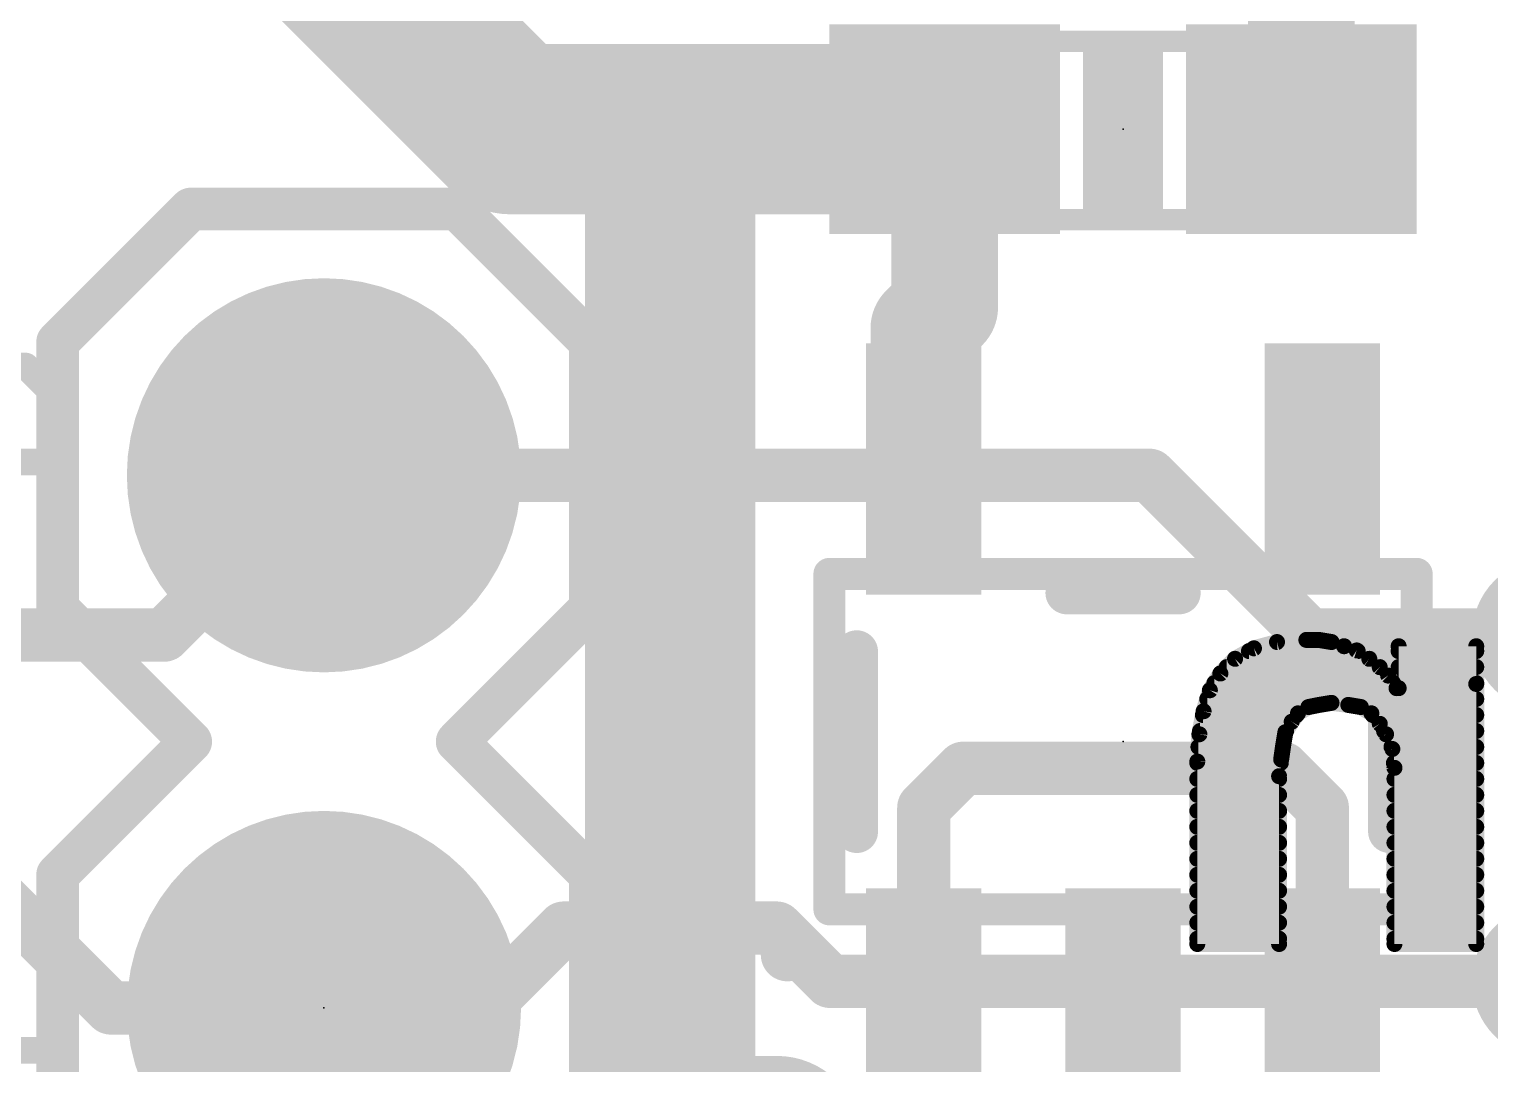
# Model space of a CAD drawing. Extents: x -3 to 111, y -18 to 20.
# Drawn here: x 10.02 to 16.99, y 8.62 to 13.56 of the extents above; entities that cross this region are included whole.
import ezdxf

# ---------------------------------------------------------------- set-up
doc = ezdxf.new("R2010")
doc.units = 0
for name, color, linetype in [('1', 12, 'CONTINUOUS'), ('16', 132, 'CONTINUOUS'), ('17', 110, 'CONTINUOUS'), ('18', 110, 'CONTINUOUS'), ('21', 41, 'CONTINUOUS'), ('22', 40, 'CONTINUOUS'), ('23', 53, 'CONTINUOUS'), ('51', 53, 'CONTINUOUS')]:
    doc.layers.add(name, color=color, linetype=linetype)

# ---------------------------------------------------------------- blocks, each defined once
blk = doc.blocks.new('RECT')
blk.add_solid([(-0.5, -0.5), (0.5, -0.5), (-0.5, 0.5), (0.5, 0.5)])
blk = doc.blocks.new('ROUNDP')
at = {"const_width": 0.5}
blk.add_lwpolyline([(0, -0.25, 1), (0, 0.25, 1), (0, -0.25)], format="xyb", dxfattribs=at)
blk = doc.blocks.new('ROUNDV')
at = {"const_width": 0.5}
blk.add_lwpolyline([(0, -0.25, 1), (0, 0.25, 1), (0, -0.25)], format="xyb", dxfattribs=at)

msp = doc.modelspace()

# ---------------------------------------------------------------- linework, layer by layer
at = {"layer": '1'}
for points, const_width in [([(16.09, 13.081), (16.09, 14.605)], 0.508), ([(12.319, 13.081), (11.43, 13.97)], 0.8128), ([(13.081, 13.081), (12.319, 13.081)], 0.8128), ([(13.081, 8.255), (13.081, 13.081)], 0.8128), ([(13.843, 13.081), (13.081, 13.081)], 0.8128), ([(14.39, 13.081), (13.843, 13.081)], 0.508), ([(14.39, 13.081), (14.39, 12.231)], 0.508), ([(14.29, 12.131), (14.39, 12.231)], 0.508), ([(14.29, 11.4601), (14.29, 12.131)], 0.508), ([(10.668, 10.668), (11.43, 11.43)], 0.254), ([(5.969, 10.668), (10.668, 10.668)], 0.254), ([(9.144, 10.16), (10.414, 8.89)], 0.254), ([(14.478, 10.033), (14.29, 9.845)], 0.254), ([(16.002, 10.033), (14.478, 10.033)], 0.254), ([(16.19, 9.845), (16.002, 10.033)], 0.254), ([(14.29, 8.8599), (14.29, 9.845)], 0.254), ([(16.19, 8.8599), (16.19, 9.845)], 0.254), ([(14.29, 8.8599), (14.29, 8.194)], 0.508), ([(11.43, 8.89), (10.414, 8.89)], 0.254)]:
    msp.add_lwpolyline(points, dxfattribs=dict(at, const_width=const_width))
for points, const_width in [([(12.319, 13.2842, 1), (12.319, 12.8778)], 0.4064), ([(13.2842, 13.081, 1), (12.8778, 13.081)], 0.4064), ([(13.081, 13.2842, 1), (13.081, 12.8778)], 0.4064), ([(13.081, 12.8778, 1), (13.081, 13.2842)], 0.4064), ([(13.843, 12.8778, 1), (13.843, 13.2842)], 0.4064), ([(12.1753, 12.9373, 1), (12.4627, 13.2247)], 0.4064), ([(13.843, 13.208, 1), (13.843, 12.954)], 0.254), ([(14.517, 13.081, 1), (14.263, 13.081)], 0.254), ([(14.39, 12.954, 1), (14.39, 13.208)], 0.254), ([(15.963, 13.081, 1), (16.217, 13.081)], 0.254), ([(14.4798, 12.1412, 1), (14.3002, 12.3208)], 0.254), ([(14.417, 12.131, 1), (14.163, 12.131)], 0.254), ([(14.2002, 12.2208, 1), (14.3798, 12.0412)], 0.254), ([(14.263, 12.231, 1), (14.517, 12.231)], 0.254), ([(14.163, 11.4601, 1), (14.417, 11.4601)], 0.254), ([(11.4749, 11.3851, 1), (11.3851, 11.4749)], 0.127), ([(10.668, 10.6045, 1), (10.668, 10.7315)], 0.127), ([(10.6231, 10.7129, 1), (10.7129, 10.6231)], 0.127), ([(14.478, 10.0965, 1), (14.478, 9.9695)], 0.127), ([(14.5229, 9.9881, 1), (14.4331, 10.0779)], 0.127), ([(16.0469, 10.0779, 1), (15.9571, 9.9881)], 0.127), ([(16.002, 9.9695, 1), (16.002, 10.0965)], 0.127), ([(14.3535, 9.845, 1), (14.2265, 9.845)], 0.127), ([(16.2535, 9.845, 1), (16.1265, 9.845)], 0.127), ([(14.2451, 9.8899, 1), (14.3349, 9.8001)], 0.127), ([(16.1451, 9.8001, 1), (16.2349, 9.8899)], 0.127), ([(14.417, 8.8599, 1), (14.163, 8.8599)], 0.254), ([(10.414, 8.9535, 1), (10.414, 8.8265)], 0.127), ([(10.3691, 8.8451, 1), (10.4589, 8.9349)], 0.127), ([(11.43, 8.8265, 1), (11.43, 8.9535)], 0.127), ([(14.2265, 8.8599, 1), (14.3535, 8.8599)], 0.127), ([(16.1265, 8.8599, 1), (16.2535, 8.8599)], 0.127)]:
    msp.add_lwpolyline(points, format="xyb", dxfattribs=dict(at, const_width=const_width))
at = {"layer": '16'}
for points, const_width in [([(11.43, 11.43), (15.367, 11.43)], 0.254), ([(15.367, 11.43), (16.129, 10.668)], 0.254), ([(16.129, 10.668), (17.272, 10.668)], 0.254), ([(12.192, 8.89), (12.573, 9.271)], 0.254), ([(12.573, 9.271), (13.589, 9.271)], 0.254), ([(13.589, 9.271), (13.843, 9.017)], 0.254), ([(13.843, 9.017), (17.272, 9.017)], 0.254), ([(11.43, 8.89), (12.192, 8.89)], 0.254), ([(13.081, 8.255), (12.446, 7.62)], 0.8128), ([(13.589, 8.255), (13.081, 8.255)], 0.8128), ([(13.716, 8.128), (13.589, 8.255)], 0.8128)]:
    msp.add_lwpolyline(points, dxfattribs=dict(at, const_width=const_width))
for points, const_width in [([(11.43, 11.4935, 1), (11.43, 11.3665)], 0.127), ([(15.4119, 11.4749, 1), (15.3221, 11.3851)], 0.127), ([(15.367, 11.3665, 1), (15.367, 11.4935)], 0.127), ([(16.129, 10.7315, 1), (16.129, 10.6045)], 0.127), ([(16.0841, 10.6231, 1), (16.1739, 10.7129)], 0.127), ([(12.573, 9.3345, 1), (12.573, 9.2075)], 0.127), ([(12.6179, 9.2261, 1), (12.5281, 9.3159)], 0.127), ([(13.6339, 9.3159, 1), (13.5441, 9.2261)], 0.127), ([(13.589, 9.2075, 1), (13.589, 9.3345)], 0.127), ([(13.843, 9.0805, 1), (13.843, 8.9535)], 0.127), ([(13.7981, 8.9721, 1), (13.8879, 9.0619)], 0.127), ([(11.43, 8.9535, 1), (11.43, 8.8265)], 0.127), ([(12.1471, 8.9349, 1), (12.2369, 8.8451)], 0.127), ([(12.192, 8.8265, 1), (12.192, 8.9535)], 0.127), ([(13.081, 8.4582, 1), (13.081, 8.0518)], 0.4064), ([(13.2247, 8.1113, 1), (12.9373, 8.3987)], 0.4064), ([(13.7327, 8.3987, 1), (13.4453, 8.1113)], 0.4064), ([(13.589, 8.0518, 1), (13.589, 8.4582)], 0.4064)]:
    msp.add_lwpolyline(points, format="xyb", dxfattribs=dict(at, const_width=const_width))
at = {"layer": '21', "const_width": 0.2032}
for points in [[(10.16, 12.065), (10.795, 12.7)], [(10.795, 12.7), (12.065, 12.7)], [(12.065, 12.7), (12.7, 12.065)], [(10.16, 10.795), (10.16, 12.065)], [(12.7, 12.065), (12.7, 10.795)], [(14.9716, 10.8688), (15.5084, 10.8688)], [(10.795, 10.16), (10.16, 10.795)], [(12.7, 10.795), (12.065, 10.16)], [(13.97, 9.7306), (13.97, 10.5894)], [(16.51, 10.5894), (16.51, 9.7306)], [(10.16, 9.525), (10.795, 10.16)], [(12.065, 10.16), (12.7, 9.525)], [(10.16, 8.255), (10.16, 9.525)], [(12.7, 9.525), (12.7, 8.255)]]:
    msp.add_lwpolyline(points, dxfattribs=at)
at = {"layer": '21'}
for points, const_width in [([(10.795, 12.7508, 1), (10.795, 12.6492)], 0.1016), ([(10.8309, 12.6641, 1), (10.7591, 12.7359)], 0.1016), ([(12.1009, 12.7359, 1), (12.0291, 12.6641)], 0.1016), ([(12.065, 12.6492, 1), (12.065, 12.7508)], 0.1016), ([(10.2108, 12.065, 1), (10.1092, 12.065)], 0.1016), ([(10.1241, 12.1009, 1), (10.1959, 12.0291)], 0.1016), ([(12.7508, 12.065, 1), (12.6492, 12.065)], 0.1016), ([(12.6641, 12.0291, 1), (12.7359, 12.1009)], 0.1016), ([(14.9716, 10.9196, 1), (14.9716, 10.818)], 0.1016), ([(15.5084, 10.818, 1), (15.5084, 10.9196)], 0.1016), ([(10.1959, 10.8309, 1), (10.1241, 10.7591)], 0.1016), ([(12.7359, 10.7591, 1), (12.6641, 10.8309)], 0.1016), ([(10.1092, 10.795, 1), (10.2108, 10.795)], 0.1016), ([(12.6492, 10.795, 1), (12.7508, 10.795)], 0.1016), ([(14.0208, 10.5894, 1), (13.9192, 10.5894)], 0.1016), ([(16.5608, 10.5894, 1), (16.4592, 10.5894)], 0.1016), ([(10.8309, 10.1241, 1), (10.7591, 10.1959)], 0.1016), ([(10.7591, 10.1241, 1), (10.8309, 10.1959)], 0.1016), ([(12.1009, 10.1959, 1), (12.0291, 10.1241)], 0.1016), ([(12.0291, 10.1959, 1), (12.1009, 10.1241)], 0.1016), ([(13.9192, 9.7306, 1), (14.0208, 9.7306)], 0.1016), ([(16.4592, 9.7306, 1), (16.5608, 9.7306)], 0.1016), ([(10.2108, 9.525, 1), (10.1092, 9.525)], 0.1016), ([(10.1241, 9.5609, 1), (10.1959, 9.4891)], 0.1016), ([(12.7508, 9.525, 1), (12.6492, 9.525)], 0.1016), ([(12.6641, 9.4891, 1), (12.7359, 9.5609)], 0.1016), ([(13.6398, 9.0805, 1), (13.6398, 9.2075, 1), (13.6398, 9.0805)], 0.127)]:
    msp.add_lwpolyline(points, format="xyb", dxfattribs=dict(at, const_width=const_width))
at = {"layer": '22'}
for points, const_width in [([(9.5505, 11.9511), (10.0081, 11.9511)], 0.127), ([(10.0081, 11.9511), (10.1225, 11.8367)], 0.127), ([(10.1225, 11.8367), (10.1225, 11.4935)], 0.127), ([(10.1225, 11.4935), (9.4361, 11.4935)], 0.127), ([(15.974, 10.635), (15.864, 10.605)], 0.0762), ([(16.114, 10.645), (15.974, 10.635)], 0.0762), ([(16.174, 10.645), (16.114, 10.645)], 0.0762), ([(16.234, 10.635), (16.174, 10.645)], 0.0762), ([(16.294, 10.615), (16.234, 10.635)], 0.0762), ([(15.774, 10.555), (15.704, 10.485)], 0.0762), ([(15.864, 10.605), (15.774, 10.555)], 0.0762), ([(15.8402, 10.5918), (16.3588, 10.5918)], 0.0762), ([(16.354, 10.595), (16.294, 10.615)], 0.0762), ([(16.414, 10.555), (16.354, 10.595)], 0.0762), ([(16.464, 10.515), (16.414, 10.555)], 0.0762), ([(16.924, 10.615), (16.554, 10.615)], 0.0762), ([(16.554, 10.615), (16.554, 10.415)], 0.0762), ([(16.554, 10.5918), (16.924, 10.5918)], 0.0762), ([(16.924, 10.435), (16.924, 10.615)], 0.0762), ([(15.704, 10.485), (15.654, 10.405)], 0.0762), ([(15.7346, 10.5156), (16.4633, 10.5156)], 0.0762), ([(16.504, 10.475), (16.464, 10.515)], 0.0762), ([(16.554, 10.5156), (16.924, 10.5156)], 0.0762), ([(15.6755, 10.4394), (16.5277, 10.4394)], 0.0762), ([(16.544, 10.415), (16.504, 10.475)], 0.0762), ([(16.554, 10.415), (16.544, 10.415)], 0.0762), ([(16.554, 10.4394), (16.924, 10.4394)], 0.0762), ([(16.924, 9.195), (16.924, 10.435)], 0.0762), ([(15.654, 10.405), (15.624, 10.305)], 0.0762), ([(15.6415, 10.3632), (16.924, 10.3632)], 0.0762), ([(16.174, 10.335), (16.234, 10.345)], 0.0762), ([(16.234, 10.345), (16.314, 10.335)], 0.0762), ([(15.624, 10.305), (15.604, 10.195)], 0.0762), ([(15.6207, 10.287), (16.068, 10.287)], 0.0762), ([(16.044, 10.255), (16.074, 10.295)], 0.0762), ([(16.074, 10.295), (16.124, 10.325)], 0.0762), ([(16.124, 10.325), (16.174, 10.335)], 0.0762), ([(16.314, 10.335), (16.374, 10.325)], 0.0762), ([(16.374, 10.325), (16.424, 10.295)], 0.0762), ([(16.424, 10.295), (16.464, 10.245)], 0.0762), ([(16.4304, 10.287), (16.924, 10.287)], 0.0762), ([(15.6069, 10.2108), (16.0175, 10.2108)], 0.0762), ([(16.004, 10.145), (16.014, 10.205)], 0.0762), ([(16.014, 10.205), (16.044, 10.255)], 0.0762), ([(16.464, 10.245), (16.494, 10.195)], 0.0762), ([(16.4845, 10.2108), (16.924, 10.2108)], 0.0762), ([(15.604, 10.195), (15.594, 10.065)], 0.0762), ([(15.5994, 10.1346), (16.0025, 10.1346)], 0.0762), ([(15.994, 10.075), (16.004, 10.145)], 0.0762), ([(16.494, 10.195), (16.524, 10.125)], 0.0762), ([(16.5199, 10.1346), (16.924, 10.1346)], 0.0762), ([(15.594, 10.065), (15.594, 9.195)], 0.0762), ([(15.984, 9.995), (15.994, 10.075)], 0.0762), ([(16.524, 10.125), (16.534, 10.035)], 0.0762), ([(15.594, 10.0584), (15.9919, 10.0584)], 0.0762), ([(15.984, 9.195), (15.984, 9.995)], 0.0762), ([(16.5314, 10.0584), (16.924, 10.0584)], 0.0762), ([(16.534, 10.035), (16.534, 9.195)], 0.0762), ([(15.594, 9.9822), (15.984, 9.9822)], 0.0762), ([(16.534, 9.9822), (16.924, 9.9822)], 0.0762), ([(15.594, 9.906), (15.984, 9.906)], 0.0762), ([(16.534, 9.906), (16.924, 9.906)], 0.0762), ([(15.594, 9.8298), (15.984, 9.8298)], 0.0762), ([(16.534, 9.8298), (16.924, 9.8298)], 0.0762), ([(15.594, 9.7536), (15.984, 9.7536)], 0.0762), ([(16.534, 9.7536), (16.924, 9.7536)], 0.0762), ([(15.594, 9.6774), (15.984, 9.6774)], 0.0762), ([(16.534, 9.6774), (16.924, 9.6774)], 0.0762), ([(15.594, 9.6012), (15.984, 9.6012)], 0.0762), ([(16.534, 9.6012), (16.924, 9.6012)], 0.0762), ([(15.594, 9.525), (15.984, 9.525)], 0.0762), ([(16.534, 9.525), (16.924, 9.525)], 0.0762), ([(15.594, 9.4488), (15.984, 9.4488)], 0.0762), ([(16.534, 9.4488), (16.924, 9.4488)], 0.0762), ([(15.594, 9.3726), (15.984, 9.3726)], 0.0762), ([(16.534, 9.3726), (16.924, 9.3726)], 0.0762), ([(15.594, 9.2964), (15.984, 9.2964)], 0.0762), ([(16.534, 9.2964), (16.924, 9.2964)], 0.0762), ([(15.594, 9.2202), (15.984, 9.2202)], 0.0762), ([(15.594, 9.195), (15.984, 9.195)], 0.0762), ([(16.534, 9.2202), (16.924, 9.2202)], 0.0762), ([(16.534, 9.195), (16.924, 9.195)], 0.0762), ([(10.1351, 8.6879), (9.6775, 8.6879)], 0.127)]:
    msp.add_lwpolyline(points, dxfattribs=dict(at, const_width=const_width))
for points, const_width in [([(10.0305, 11.9735, 1), (9.9856, 11.9286)], 0.0635), ([(10.0081, 11.9193, 1), (10.0081, 11.9828)], 0.0635), ([(10.1542, 11.8367, 1), (10.0907, 11.8367)], 0.0635), ([(10.1, 11.8142, 1), (10.1449, 11.8591)], 0.0635), ([(10.0907, 11.4935, 1), (10.1542, 11.4935)], 0.0635), ([(10.1225, 11.4618, 1), (10.1225, 11.5253)], 0.0635), ([(15.9726, 10.654, 1), (15.9754, 10.616)], 0.0381), ([(15.979, 10.6166, 1), (15.969, 10.6534)], 0.0381), ([(16.114, 10.6641, 1), (16.114, 10.626)], 0.0381), ([(16.1154, 10.626, 1), (16.1126, 10.664)], 0.0381), ([(16.1771, 10.6638, 1), (16.1709, 10.6262)], 0.0381), ([(16.174, 10.626, 1), (16.174, 10.6641)], 0.0381), ([(16.24, 10.6531, 1), (16.228, 10.6169)], 0.0381), ([(16.2309, 10.6162, 1), (16.2371, 10.6538)], 0.0381), ([(15.7647, 10.5717, 1), (15.7833, 10.5383)], 0.0381), ([(15.7875, 10.5415, 1), (15.7605, 10.5685)], 0.0381), ([(15.8402, 10.6109, 1), (15.8402, 10.5728)], 0.0381), ([(15.859, 10.6234, 1), (15.869, 10.5866)], 0.0381), ([(15.8733, 10.5883, 1), (15.8547, 10.6217)], 0.0381), ([(16.3, 10.6331, 1), (16.288, 10.5969)], 0.0381), ([(16.288, 10.5969, 1), (16.3, 10.6331)], 0.0381), ([(16.3646, 10.6109, 1), (16.3434, 10.5791)], 0.0381), ([(16.348, 10.5769, 1), (16.36, 10.6131)], 0.0381), ([(16.3588, 10.5728, 1), (16.3588, 10.6109)], 0.0381), ([(16.4259, 10.5699, 1), (16.4021, 10.5401)], 0.0381), ([(16.4034, 10.5391, 1), (16.4246, 10.5709)], 0.0381), ([(16.554, 10.6341, 1), (16.554, 10.596)], 0.0381), ([(16.554, 10.6109, 1), (16.554, 10.5728)], 0.0381), ([(16.5731, 10.615, 1), (16.535, 10.615)], 0.0381), ([(16.943, 10.615, 1), (16.9049, 10.615)], 0.0381), ([(16.924, 10.596, 1), (16.924, 10.6341)], 0.0381), ([(16.924, 10.5728, 1), (16.924, 10.6109)], 0.0381), ([(15.6905, 10.4985, 1), (15.7175, 10.4715)], 0.0381), ([(15.7202, 10.4749, 1), (15.6878, 10.4951)], 0.0381), ([(15.7346, 10.5347, 1), (15.7346, 10.4966)], 0.0381), ([(16.4775, 10.5285, 1), (16.4505, 10.5015)], 0.0381), ([(16.4521, 10.5001, 1), (16.4759, 10.5299)], 0.0381), ([(16.4633, 10.4966, 1), (16.4633, 10.5347)], 0.0381), ([(16.554, 10.5347, 1), (16.554, 10.4966)], 0.0381), ([(16.924, 10.4966, 1), (16.924, 10.5347)], 0.0381), ([(15.6755, 10.4585, 1), (15.6755, 10.4204)], 0.0381), ([(16.5199, 10.4856, 1), (16.4881, 10.4644)], 0.0381), ([(16.4905, 10.4615, 1), (16.5175, 10.4885)], 0.0381), ([(16.544, 10.4341, 1), (16.544, 10.396)], 0.0381), ([(16.5277, 10.4204, 1), (16.5277, 10.4585)], 0.0381), ([(16.554, 10.4585, 1), (16.554, 10.4204)], 0.0381), ([(16.554, 10.396, 1), (16.554, 10.4341)], 0.0381), ([(16.943, 10.435, 1), (16.9049, 10.435)], 0.0381), ([(16.9049, 10.435, 1), (16.943, 10.435)], 0.0381), ([(16.924, 10.4204, 1), (16.924, 10.4585)], 0.0381), ([(15.6415, 10.3823, 1), (15.6415, 10.3442)], 0.0381), ([(15.6378, 10.4151, 1), (15.6702, 10.3949)], 0.0381), ([(15.6722, 10.3995, 1), (15.6358, 10.4105)], 0.0381), ([(16.2364, 10.3639, 1), (16.2316, 10.3261)], 0.0381), ([(16.2371, 10.3262, 1), (16.2309, 10.3638)], 0.0381), ([(16.5281, 10.4044, 1), (16.5599, 10.4256)], 0.0381), ([(16.535, 10.415, 1), (16.5731, 10.415)], 0.0381), ([(16.924, 10.3442, 1), (16.924, 10.3823)], 0.0381), ([(15.6207, 10.3061, 1), (15.6207, 10.268)], 0.0381), ([(15.6058, 10.3105, 1), (15.6422, 10.2995)], 0.0381), ([(15.6427, 10.3016, 1), (15.6053, 10.3084)], 0.0381), ([(16.0642, 10.3113, 1), (16.0838, 10.2787)], 0.0381), ([(16.0892, 10.2836, 1), (16.0588, 10.3064)], 0.0381), ([(16.068, 10.268, 1), (16.068, 10.3061)], 0.0381), ([(16.1203, 10.3437, 1), (16.1277, 10.3063)], 0.0381), ([(16.1338, 10.3087, 1), (16.1142, 10.3413)], 0.0381), ([(16.1709, 10.3538, 1), (16.1771, 10.3162)], 0.0381), ([(16.1777, 10.3163, 1), (16.1703, 10.3537)], 0.0381), ([(16.3171, 10.3538, 1), (16.3109, 10.3162)], 0.0381), ([(16.3116, 10.3161, 1), (16.3164, 10.3539)], 0.0381), ([(16.3838, 10.3413, 1), (16.3642, 10.3087)], 0.0381), ([(16.3709, 10.3062, 1), (16.3771, 10.3438)], 0.0381), ([(16.4389, 10.3069, 1), (16.4091, 10.2831)], 0.0381), ([(16.4304, 10.3061, 1), (16.4304, 10.268)], 0.0381), ([(16.4142, 10.2787, 1), (16.4338, 10.3113)], 0.0381), ([(16.924, 10.268, 1), (16.924, 10.3061)], 0.0381), ([(15.6069, 10.2299, 1), (15.6069, 10.1918)], 0.0381), ([(16.0328, 10.2019, 1), (15.9952, 10.2081)], 0.0381), ([(16.0175, 10.1918, 1), (16.0175, 10.2299)], 0.0381), ([(16.0288, 10.2664, 1), (16.0592, 10.2436)], 0.0381), ([(16.0603, 10.2452, 1), (16.0277, 10.2648)], 0.0381), ([(16.4803, 10.2548, 1), (16.4477, 10.2352)], 0.0381), ([(16.4491, 10.2331, 1), (16.4789, 10.2569)], 0.0381), ([(16.4845, 10.2299, 1), (16.4845, 10.1918)], 0.0381), ([(16.924, 10.1918, 1), (16.924, 10.2299)], 0.0381), ([(15.5994, 10.1537, 1), (15.5994, 10.1156)], 0.0381), ([(15.5853, 10.1984, 1), (15.6227, 10.1916)], 0.0381), ([(15.623, 10.1935, 1), (15.585, 10.1965)], 0.0381), ([(15.9852, 10.1481, 1), (16.0228, 10.1419)], 0.0381), ([(16.0229, 10.1423, 1), (15.9851, 10.1477)], 0.0381), ([(15.9977, 10.2148, 1), (16.0303, 10.1952)], 0.0381), ([(16.0025, 10.1156, 1), (16.0025, 10.1537)], 0.0381), ([(16.5115, 10.2025, 1), (16.4765, 10.1875)], 0.0381), ([(16.4777, 10.1852, 1), (16.5103, 10.2048)], 0.0381), ([(16.5199, 10.1537, 1), (16.5199, 10.1156)], 0.0381), ([(16.924, 10.1156, 1), (16.924, 10.1537)], 0.0381), ([(15.6131, 10.065, 1), (15.575, 10.065)], 0.0381), ([(16.0129, 10.0726, 1), (15.9751, 10.0774)], 0.0381), ([(16.5429, 10.1271, 1), (16.5051, 10.1229)], 0.0381), ([(16.5065, 10.1175, 1), (16.5415, 10.1325)], 0.0381), ([(15.594, 10.0775, 1), (15.594, 10.0394)], 0.0381), ([(15.575, 10.0665, 1), (15.613, 10.0635)], 0.0381), ([(16.003, 9.995, 1), (15.9649, 9.995)], 0.0381), ([(15.9751, 10.0777, 1), (16.0129, 10.0723)], 0.0381), ([(15.9919, 10.0394, 1), (15.9919, 10.0775)], 0.0381), ([(16.5314, 10.0775, 1), (16.5314, 10.0394)], 0.0381), ([(16.5531, 10.035, 1), (16.515, 10.035)], 0.0381), ([(16.5151, 10.0329, 1), (16.5529, 10.0371)], 0.0381), ([(16.924, 10.0394, 1), (16.924, 10.0775)], 0.0381), ([(15.594, 10.0013, 1), (15.594, 9.9632)], 0.0381), ([(15.9651, 9.9974, 1), (16.0029, 9.9926)], 0.0381), ([(15.984, 9.9632, 1), (15.984, 10.0013)], 0.0381), ([(16.534, 10.0013, 1), (16.534, 9.9632)], 0.0381), ([(16.924, 9.9632, 1), (16.924, 10.0013)], 0.0381), ([(15.594, 9.9251, 1), (15.594, 9.887)], 0.0381), ([(15.984, 9.887, 1), (15.984, 9.9251)], 0.0381), ([(16.534, 9.9251, 1), (16.534, 9.887)], 0.0381), ([(16.924, 9.887, 1), (16.924, 9.9251)], 0.0381), ([(15.594, 9.8489, 1), (15.594, 9.8108)], 0.0381), ([(15.984, 9.8108, 1), (15.984, 9.8489)], 0.0381), ([(16.534, 9.8489, 1), (16.534, 9.8108)], 0.0381), ([(16.924, 9.8108, 1), (16.924, 9.8489)], 0.0381), ([(15.594, 9.7727, 1), (15.594, 9.7346)], 0.0381), ([(15.984, 9.7346, 1), (15.984, 9.7727)], 0.0381), ([(16.534, 9.7727, 1), (16.534, 9.7346)], 0.0381), ([(16.924, 9.7346, 1), (16.924, 9.7727)], 0.0381), ([(15.594, 9.6965, 1), (15.594, 9.6584)], 0.0381), ([(15.984, 9.6584, 1), (15.984, 9.6965)], 0.0381), ([(16.534, 9.6965, 1), (16.534, 9.6584)], 0.0381), ([(16.924, 9.6584, 1), (16.924, 9.6965)], 0.0381), ([(15.594, 9.6203, 1), (15.594, 9.5822)], 0.0381), ([(15.984, 9.5822, 1), (15.984, 9.6203)], 0.0381), ([(16.534, 9.6203, 1), (16.534, 9.5822)], 0.0381), ([(16.924, 9.5822, 1), (16.924, 9.6203)], 0.0381), ([(15.594, 9.5441, 1), (15.594, 9.506)], 0.0381), ([(15.984, 9.506, 1), (15.984, 9.5441)], 0.0381), ([(16.534, 9.5441, 1), (16.534, 9.506)], 0.0381), ([(16.924, 9.506, 1), (16.924, 9.5441)], 0.0381), ([(15.594, 9.4679, 1), (15.594, 9.4298)], 0.0381), ([(15.984, 9.4298, 1), (15.984, 9.4679)], 0.0381), ([(16.534, 9.4679, 1), (16.534, 9.4298)], 0.0381), ([(16.924, 9.4298, 1), (16.924, 9.4679)], 0.0381), ([(15.594, 9.3917, 1), (15.594, 9.3536)], 0.0381), ([(15.984, 9.3536, 1), (15.984, 9.3917)], 0.0381), ([(16.534, 9.3917, 1), (16.534, 9.3536)], 0.0381), ([(16.924, 9.3536, 1), (16.924, 9.3917)], 0.0381), ([(15.594, 9.3155, 1), (15.594, 9.2774)], 0.0381), ([(15.984, 9.2774, 1), (15.984, 9.3155)], 0.0381), ([(16.534, 9.3155, 1), (16.534, 9.2774)], 0.0381), ([(16.924, 9.2774, 1), (16.924, 9.3155)], 0.0381), ([(15.594, 9.2393, 1), (15.594, 9.2012)], 0.0381), ([(15.594, 9.2141, 1), (15.594, 9.176)], 0.0381), ([(15.575, 9.195, 1), (15.6131, 9.195)], 0.0381), ([(15.9649, 9.195, 1), (16.003, 9.195)], 0.0381), ([(15.984, 9.2012, 1), (15.984, 9.2393)], 0.0381), ([(15.984, 9.176, 1), (15.984, 9.2141)], 0.0381), ([(16.534, 9.2393, 1), (16.534, 9.2012)], 0.0381), ([(16.534, 9.2141, 1), (16.534, 9.176)], 0.0381), ([(16.515, 9.195, 1), (16.5531, 9.195)], 0.0381), ([(16.9049, 9.195, 1), (16.943, 9.195)], 0.0381), ([(16.924, 9.2012, 1), (16.924, 9.2393)], 0.0381), ([(16.924, 9.176, 1), (16.924, 9.2141)], 0.0381), ([(10.1351, 8.6561, 1), (10.1351, 8.7196)], 0.0635)]:
    msp.add_lwpolyline(points, format="xyb", dxfattribs=dict(at, const_width=const_width))
at = {"layer": '23'}
for p in [(15.24, 13.081), (15.24, 10.16), (11.43, 8.89)]:
    msp.add_point(p, dxfattribs=at)
at = {"layer": '51'}
for points, const_width in [([(15.596, 13.5), (14.884, 13.5)], 0.1016), ([(15.596, 12.649), (14.884, 12.649)], 0.1016), ([(13.84, 10.96), (16.64, 10.96)], 0.1524), ([(13.84, 10.96), (13.84, 9.36)], 0.1524), ([(16.64, 10.96), (16.64, 9.36)], 0.1524), ([(16.64, 9.36), (13.84, 9.36)], 0.1524)]:
    msp.add_lwpolyline(points, dxfattribs=dict(at, const_width=const_width))
for points, const_width in [([(14.884, 13.5254, 1), (14.884, 13.4746)], 0.0508), ([(15.596, 13.4746, 1), (15.596, 13.5254)], 0.0508), ([(14.884, 12.6744, 1), (14.884, 12.6236)], 0.0508), ([(15.596, 12.6236, 1), (15.596, 12.6744)], 0.0508), ([(13.84, 10.9981, 1), (13.84, 10.9219)], 0.0762), ([(13.8781, 10.96, 1), (13.8019, 10.96)], 0.0762), ([(16.6781, 10.96, 1), (16.6019, 10.96)], 0.0762), ([(16.64, 10.9219, 1), (16.64, 10.9981)], 0.0762), ([(13.84, 9.3981, 1), (13.84, 9.3219)], 0.0762), ([(16.64, 9.3219, 1), (16.64, 9.3981)], 0.0762), ([(13.8019, 9.36, 1), (13.8781, 9.36)], 0.0762), ([(16.6019, 9.36, 1), (16.6781, 9.36)], 0.0762)]:
    msp.add_lwpolyline(points, format="xyb", dxfattribs=dict(at, const_width=const_width))

# ---------------------------------------------------------------- block references
at = {"layer": '1', "xscale": 1.1, "rotation": 180}
for p in [(14.39, 13.081), (16.09, 13.081)]:
    msp.add_blockref('RECT', p, dxfattribs=at)
at = {"layer": '1', "xscale": 0.55, "yscale": 1.2}
for p in [(14.29, 11.4601), (16.19, 11.4601), (14.29, 8.8599), (15.24, 8.8599), (16.19, 8.8599)]:
    msp.add_blockref('RECT', p, dxfattribs=at)
at = {"layer": '17', "xscale": 1.8796, "yscale": 1.8796, "rotation": 180}
for p in [(11.43, 11.43), (11.43, 11.43), (11.43, 8.89), (11.43, 8.89)]:
    msp.add_blockref('ROUNDP', p, dxfattribs=at)
at = {"layer": '18', "xscale": 0.7366, "yscale": 0.7366}
for p in [(17.272, 10.668), (17.272, 10.668), (17.272, 9.017), (17.272, 9.017)]:
    msp.add_blockref('ROUNDV', p, dxfattribs=at)
at = {"layer": '21', "xscale": 0.381, "yscale": 0.762, "rotation": 180}
msp.add_blockref('RECT', (15.24, 13.081), dxfattribs=at)
at = {"layer": '51'}
for p, xscale, yscale, rotation in [((14.6598, 13.0759), 0.5001, 0.95, 180), ((15.8282, 13.0759), 0.5001, 0.95, 180), ((11.43, 11.43), 0.508, 0.508, 90), ((11.43, 8.89), 0.508, 0.508, 90)]:
    msp.add_blockref('RECT', p, dxfattribs=dict(at, xscale=xscale, yscale=yscale, rotation=rotation))
at = {"layer": '51', "xscale": 0.5, "yscale": 0.65}
for p in [(14.29, 11.335), (16.19, 11.335), (14.29, 8.985), (15.24, 8.985), (16.19, 8.985)]:
    msp.add_blockref('RECT', p, dxfattribs=at)

doc.saveas('drawing.dxf')
